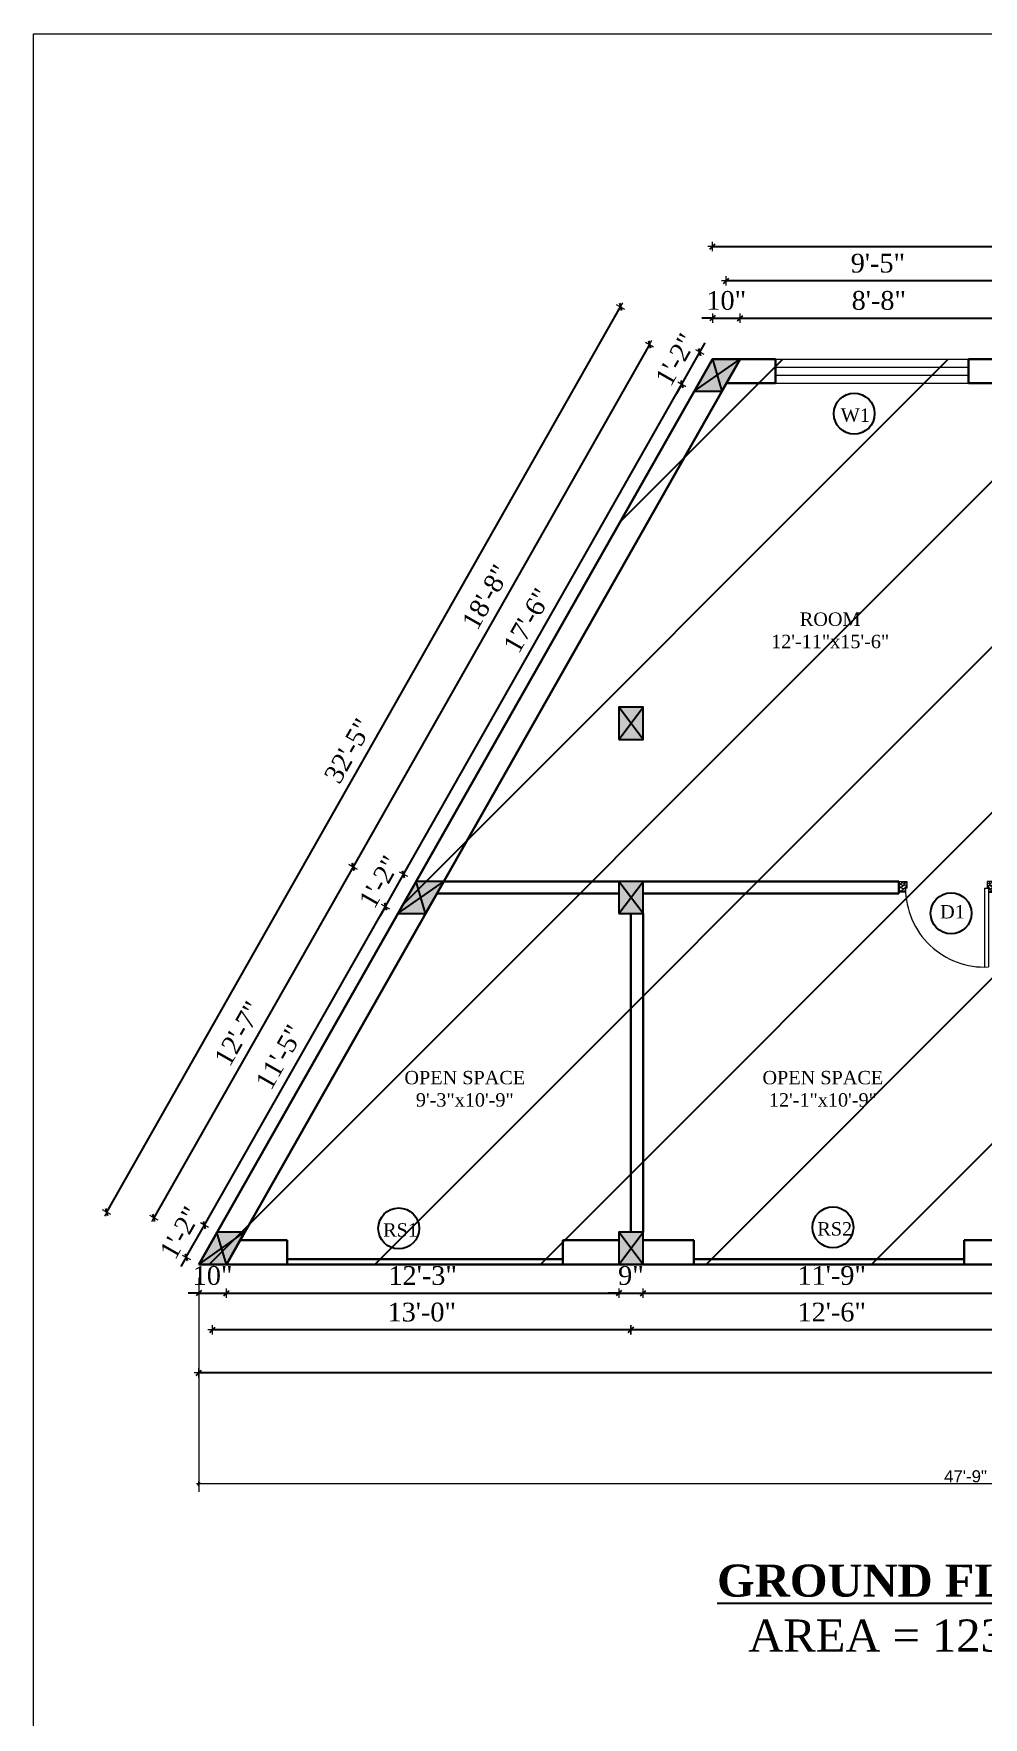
# Model space of a CAD drawing. Header units: inches. Extents: x 4069 to 291496, y -47643 to 12535.
# Drawn here: x 90200 to 90554, y 2349 to 2978 of the extents above; entities that cross this region are included whole.
import ezdxf

# ---------------------------------------------------------------- set-up
doc = ezdxf.new("R2010")
doc.units = ezdxf.units.IN
doc.header["$LTSCALE"] = 5
doc.header["$MEASUREMENT"] = 0
for name, color, linetype, lineweight in [('A-WALL', 7, 'Continuous', 9), ('Dimension', 7, 'Continuous', 18), ('DOOR', 62, 'Continuous', 0), ('Dw', 2, 'Continuous', 18), ('ele1', 21, 'Continuous', 20)]:
    doc.layers.add(name, color=color, linetype=linetype, lineweight=lineweight)
doc.layers.add('dim line', color=7, linetype='Continuous', lineweight=15, true_color=0xfab2b2)
doc.layers.add('TEXT', color=6, linetype='Continuous')
doc.layers.add('WALL', color=7, linetype='Continuous')
doc.styles.add('ordinary', font='times.ttf')
doc.styles.get("Standard").update_dxf_attribs({"font": 'arial.ttf'})
doc.dimstyles.new('Copy of 96', dxfattribs={"dimtxt": 7, "dimasz": 4, "dimexe": 0.5, "dimexo": 0.5, "dimgap": 3, "dimtad": 1, "dimdec": 1, "dimzin": 11, "dimdsep": 46, "dimlunit": 4, "dimtxsty": 'ordinary', "dimblk": 'OBLIQUE', "dimcen": 0.09, "dimse1": 1, "dimse2": 1, "dimclrt": 6, "dimazin": 0, "dimtfac": 1, "dimtdec": 1, "dimtix": 1, "dimtmove": 2, "dimatfit": 3, "dimldrblk": 'leader', "dimfxl": 0.5, "dimfxlon": 1, "dimtolj": 1, "dimtzin": 0, "dimarcsym": 0})
doc.dimstyles.new('Standard$0', dxfattribs={"dimtxt": 6, "dimasz": 4, "dimexe": 3, "dimexo": 6, "dimgap": 3, "dimtad": 1, "dimdec": 1, "dimzin": 0, "dimdsep": 46, "dimlunit": 4, "dimtxsty": 'Standard', "dimcen": 0.09, "dimclrd": 6, "dimclre": 6, "dimclrt": 7, "dimadec": 0, "dimazin": 0, "dimtfac": 1, "dimtdec": 1, "dimtix": 1, "dimtofl": 0, "dimtmove": 1, "dimatfit": 3, "dimfxl": 1, "dimtolj": 1, "dimtzin": 0, "dimlwd": 18, "dimlwe": 18, "dimarcsym": 0})

# ---------------------------------------------------------------- blocks, each defined once
blk = doc.blocks.new('c2a')
at = {"color": 1, "ltscale": 5}
for p, q in [((18091.63, 4625.76), (18084.82, 4613.76)), ((18101.98, 4625.76), (18091.63, 4625.76)), ((18095.17, 4613.76), (18101.98, 4625.76)), ((18084.82, 4613.76), (18095.17, 4613.76))]:
    blk.add_line(p, q, dxfattribs=at)
blk = doc.blocks.new('A$C27B36B59')
at = {"layer": 'DOOR'}
for p, q in [((0, 4), (0, 0)), ((2.5, 4), (0, 4)), ((0, 0), (3, 0)), ((2.5, 2.5), (2.5, 4)), ((3, 2.5), (2.5, 2.5)), ((3, 0), (3, 2.5))]:
    blk.add_line(p, q, dxfattribs=at)
for centre, radius, start, end in [((-1.4, -0.54), 4.75, 22.14107, 72.83803), ((1.34, 2.09), 1.64, 45.13802, 144.89476), ((2.21, 0.3), 2.49, 83.31492, 152.65798), ((0.13, 0.37), 2.05, 349.48753, 93.68048), ((1.96, -0.47), 2.01, 58.74475, 166.49498), ((-0.06, 0.32), 1.13, 343.54197, 86.94698), ((2.08, -0.4), 1.17, 38.28162, 160.15192)]:
    blk.add_arc(centre, radius, start, end, dxfattribs=at)
blk = doc.blocks.new('D2')
at = {"layer": 'DOOR'}
for p, q in [((74473.95, 24047.59), (74473.95, 24018.09)), ((74473.95, 24047.59), (74475.45, 24047.59)), ((74475.45, 24047.59), (74475.45, 24018.13))]:
    blk.add_line(p, q, dxfattribs=at)
blk.add_arc((74473.95, 24047.59), 29.5, 180, 272.9146, dxfattribs=at)
at = {"layer": 'DOOR', "xscale": -1, "rotation": 180}
blk.add_blockref('A$C27B36B59', (74441.95, 24050.09), dxfattribs=at)
at = {"layer": 'DOOR', "rotation": 180}
blk.add_blockref('A$C27B36B59', (74477.95, 24050.09), dxfattribs=at)
blk = doc.blocks.new('oblique')
at = {"color": 0, "lineweight": -2}
blk.add_line((0.25, 0.25), (-0.25, -0.25), dxfattribs=at)
at = {"layer": 'dim line', "lineweight": 9}
for p, q in [((-0.4375, 0), (0.4375, 0)), ((0, 0.4375), (0, -0.4375))]:
    blk.add_line(p, q, dxfattribs=at)
blk = doc.blocks.new('*D2192')
at = {"layer": 'A-WALL', "color": 0, "lineweight": -2, "ltscale": 50, "transparency": 16777216}
blk.add_line((90572.74, 2493.88), (90422.74, 2493.88), dxfattribs=at)
at = {"layer": 'Defpoints', "color": 0, "ltscale": 50, "transparency": 16777216}
for p in [(90422.74, 2518.3), (90572.74, 2518.3), (90422.74, 2493.88)]:
    blk.add_point(p, dxfattribs=at)
at = {"layer": 'A-WALL', "color": 0, "lineweight": -2, "ltscale": 50, "transparency": 16777216, "xscale": 4, "yscale": 4, "zscale": 4, "rotation": 180}
blk.add_blockref('oblique', (90422.74, 2493.88), dxfattribs=at)
at = {"layer": 'A-WALL', "color": 0, "lineweight": -2, "ltscale": 50, "transparency": 16777216, "xscale": 4, "yscale": 4, "zscale": 4}
blk.add_blockref('oblique', (90572.74, 2493.88), dxfattribs=at)
at = {"layer": 'A-WALL', "color": 6, "ltscale": 50, "transparency": 16777216, "insert": (90497.74, 2500.44), "char_height": 7, "attachment_point": 5, "style": 'ordinary'}
blk.add_mtext('\\A1;12\'-6"', dxfattribs=at)
blk = doc.blocks.new('_OBLIQUE')
at = {"color": 0, "linetype": 'ByBlock'}
blk.add_line((-0.5, -0.5), (0.5, 0.5), dxfattribs=at)
blk = doc.blocks.new('leader')
at = {"layer": 'Dimension'}
for p, q in [((0, -4.33), (0, 4.33)), ((-4.42, 0), (4.42, 0))]:
    blk.add_line(p, q, dxfattribs=at)
blk = doc.blocks.new('*D2193')
at = {"layer": 'A-WALL', "color": 0, "lineweight": -2, "ltscale": 50, "transparency": 16777216}
blk.add_line((90422.74, 2493.88), (90266.42, 2493.88), dxfattribs=at)
at = {"layer": 'Defpoints', "color": 0, "ltscale": 50, "transparency": 16777216}
for p in [(90266.42, 2518.3), (90422.74, 2518.3), (90266.42, 2493.88)]:
    blk.add_point(p, dxfattribs=at)
at = {"layer": 'A-WALL', "color": 0, "lineweight": -2, "ltscale": 50, "transparency": 16777216, "xscale": 4, "yscale": 4, "zscale": 4, "rotation": 180}
blk.add_blockref('oblique', (90266.42, 2493.88), dxfattribs=at)
at = {"layer": 'A-WALL', "color": 0, "lineweight": -2, "ltscale": 50, "transparency": 16777216, "xscale": 4, "yscale": 4, "zscale": 4}
blk.add_blockref('oblique', (90422.74, 2493.88), dxfattribs=at)
at = {"layer": 'A-WALL', "color": 6, "ltscale": 50, "transparency": 16777216, "insert": (90344.58, 2500.44), "char_height": 7, "attachment_point": 5, "style": 'ordinary'}
blk.add_mtext('\\A1;13\'-0"', dxfattribs=at)
blk = doc.blocks.new('*D1978')
at = {"layer": 'A-WALL', "color": 0, "lineweight": -2, "ltscale": 50, "transparency": 16777216}
blk.add_line((90882.24, 2477.83), (90261.24, 2477.83), dxfattribs=at)
at = {"layer": 'Defpoints', "color": 0, "ltscale": 50, "transparency": 16777216}
for p in [(90882.24, 2527.48), (90261.24, 2521.48), (90261.24, 2477.83)]:
    blk.add_point(p, dxfattribs=at)
at = {"layer": 'A-WALL', "color": 0, "lineweight": -2, "ltscale": 50, "transparency": 16777216, "xscale": 4, "yscale": 4, "zscale": 4, "rotation": 180}
blk.add_blockref('oblique', (90261.24, 2477.83), dxfattribs=at)
at = {"layer": 'A-WALL', "color": 0, "lineweight": -2, "ltscale": 50, "transparency": 16777216, "xscale": 4, "yscale": 4, "zscale": 4}
blk.add_blockref('oblique', (90882.24, 2477.83), dxfattribs=at)
at = {"layer": 'A-WALL', "color": 6, "ltscale": 50, "transparency": 16777216, "insert": (90571.74, 2484.4), "char_height": 7, "attachment_point": 5, "style": 'ordinary'}
blk.add_mtext('\\A1;51\'-9"', dxfattribs=at)
blk = doc.blocks.new('*D2194')
at = {"layer": 'A-WALL', "color": 0, "lineweight": -2, "ltscale": 50, "transparency": 16777216}
for p, q in [((90263.41, 2532.93), (90265.39, 2536.41)), ((90256.6, 2520.93), (90263.41, 2532.93)), ((90256.6, 2520.93), (90254.62, 2517.46))]:
    blk.add_line(p, q, dxfattribs=at)
at = {"layer": 'Defpoints', "color": 0, "ltscale": 50, "transparency": 16777216}
for p in [(90263.41, 2532.93), (90268.06, 2530.3), (90261.24, 2518.3)]:
    blk.add_point(p, dxfattribs=at)
at = {"layer": 'A-WALL', "color": 0, "lineweight": -2, "ltscale": 50, "transparency": 16777216, "xscale": 4, "yscale": 4, "zscale": 4}
for p, rotation in [((90263.41, 2532.93), 240.4114854942634), ((90256.6, 2520.93), 60.41148549426335)]:
    blk.add_blockref('oblique', p, dxfattribs=dict(at, rotation=rotation))
at = {"layer": 'A-WALL', "color": 6, "ltscale": 50, "transparency": 16777216, "insert": (90254.35, 2530.14), "char_height": 7, "attachment_point": 5, "rotation": 60.41149, "style": 'ordinary'}
blk.add_mtext('\\A1;1\'-2"', dxfattribs=at)
blk = doc.blocks.new('*D2195')
at = {"layer": 'A-WALL', "color": 0, "lineweight": -2, "ltscale": 50, "transparency": 16777216}
blk.add_line((90263.41, 2532.93), (90330.98, 2651.93), dxfattribs=at)
at = {"layer": 'Defpoints', "color": 0, "ltscale": 50, "transparency": 16777216}
for p in [(90330.98, 2651.93), (90335.63, 2649.3), (90268.06, 2530.3)]:
    blk.add_point(p, dxfattribs=at)
at = {"layer": 'A-WALL', "color": 0, "lineweight": -2, "ltscale": 50, "transparency": 16777216, "xscale": 4, "yscale": 4, "zscale": 4}
for p, rotation in [((90330.98, 2651.93), 60.4114854945213), ((90263.41, 2532.93), 240.4114854945213)]:
    blk.add_blockref('oblique', p, dxfattribs=dict(at, rotation=rotation))
at = {"layer": 'A-WALL', "color": 6, "ltscale": 50, "transparency": 16777216, "insert": (90291.49, 2595.67), "char_height": 7, "attachment_point": 5, "rotation": 60.41149, "style": 'ordinary'}
blk.add_mtext('\\A1;11\'-5"', dxfattribs=at)
blk = doc.blocks.new('*D2196')
at = {"layer": 'A-WALL', "color": 0, "lineweight": -2, "ltscale": 50, "transparency": 16777216}
for p, q in [((90337.8, 2663.93), (90339.77, 2667.41)), ((90330.98, 2651.93), (90337.8, 2663.93)), ((90330.98, 2651.93), (90329.01, 2648.46))]:
    blk.add_line(p, q, dxfattribs=at)
at = {"layer": 'Defpoints', "color": 0, "ltscale": 50, "transparency": 16777216}
for p in [(90337.8, 2663.93), (90342.44, 2661.3), (90335.63, 2649.3)]:
    blk.add_point(p, dxfattribs=at)
at = {"layer": 'A-WALL', "color": 0, "lineweight": -2, "ltscale": 50, "transparency": 16777216, "xscale": 4, "yscale": 4, "zscale": 4}
for p, rotation in [((90337.8, 2663.93), 240.4114854945213), ((90330.98, 2651.93), 60.41148549452131)]:
    blk.add_blockref('oblique', p, dxfattribs=dict(at, rotation=rotation))
at = {"layer": 'A-WALL', "color": 6, "ltscale": 50, "transparency": 16777216, "insert": (90328.74, 2661.14), "char_height": 7, "attachment_point": 5, "rotation": 60.41149, "style": 'ordinary'}
blk.add_mtext('\\A1;1\'-2"', dxfattribs=at)
blk = doc.blocks.new('*D2197')
at = {"layer": 'A-WALL', "color": 0, "lineweight": -2, "ltscale": 50, "transparency": 16777216}
blk.add_line((90337.8, 2663.93), (90441.71, 2846.93), dxfattribs=at)
at = {"layer": 'Defpoints', "color": 0, "ltscale": 50, "transparency": 16777216}
for p in [(90441.71, 2846.93), (90446.35, 2844.3), (90342.44, 2661.3)]:
    blk.add_point(p, dxfattribs=at)
at = {"layer": 'A-WALL', "color": 0, "lineweight": -2, "ltscale": 50, "transparency": 16777216, "xscale": 4, "yscale": 4, "zscale": 4}
for p, rotation in [((90441.71, 2846.93), 60.4114854945213), ((90337.8, 2663.93), 240.4114854945213)]:
    blk.add_blockref('oblique', p, dxfattribs=dict(at, rotation=rotation))
at = {"layer": 'A-WALL', "color": 6, "ltscale": 50, "transparency": 16777216, "insert": (90384.04, 2758.68), "char_height": 7, "attachment_point": 5, "rotation": 60.41149, "style": 'ordinary'}
blk.add_mtext('\\A1;17\'-6"', dxfattribs=at)
blk = doc.blocks.new('*D2198')
at = {"layer": 'A-WALL', "color": 0, "lineweight": -2, "ltscale": 50, "transparency": 16777216}
for p, q in [((90448.52, 2858.93), (90450.5, 2862.41)), ((90441.71, 2846.93), (90448.52, 2858.93)), ((90441.71, 2846.93), (90439.73, 2843.46))]:
    blk.add_line(p, q, dxfattribs=at)
at = {"layer": 'Defpoints', "color": 0, "ltscale": 50, "transparency": 16777216}
for p in [(90448.52, 2858.93), (90453.17, 2856.3), (90446.35, 2844.3)]:
    blk.add_point(p, dxfattribs=at)
at = {"layer": 'A-WALL', "color": 0, "lineweight": -2, "ltscale": 50, "transparency": 16777216, "xscale": 4, "yscale": 4, "zscale": 4}
for p, rotation in [((90448.52, 2858.93), 240.4114854945213), ((90441.71, 2846.93), 60.41148549452131)]:
    blk.add_blockref('oblique', p, dxfattribs=dict(at, rotation=rotation))
at = {"layer": 'A-WALL', "color": 6, "ltscale": 50, "transparency": 16777216, "insert": (90439.46, 2856.14), "char_height": 7, "attachment_point": 5, "rotation": 60.41149, "style": 'ordinary'}
blk.add_mtext('\\A1;1\'-2"', dxfattribs=at)
blk = doc.blocks.new('*D2199')
at = {"layer": 'A-WALL', "color": 0, "lineweight": -2, "ltscale": 50, "transparency": 16777216}
blk.add_line((90429.63, 2861.73), (90318.9, 2666.73), dxfattribs=at)
at = {"layer": 'Defpoints', "color": 0, "ltscale": 50, "transparency": 16777216}
for p in [(90449.76, 2850.3), (90318.9, 2666.73), (90339.03, 2655.3)]:
    blk.add_point(p, dxfattribs=at)
at = {"layer": 'A-WALL', "color": 0, "lineweight": -2, "ltscale": 50, "transparency": 16777216, "xscale": 4, "yscale": 4, "zscale": 4}
for p, rotation in [((90429.63, 2861.73), 60.41148549426671), ((90318.9, 2666.73), 240.4114854942667)]:
    blk.add_blockref('oblique', p, dxfattribs=dict(at, rotation=rotation))
at = {"layer": 'A-WALL', "color": 6, "ltscale": 50, "transparency": 16777216, "insert": (90368.56, 2767.47), "char_height": 7, "attachment_point": 5, "rotation": 60.41149, "style": 'ordinary'}
blk.add_mtext('\\A1;18\'-8"', dxfattribs=at)
blk = doc.blocks.new('*D2200')
at = {"layer": 'A-WALL', "color": 0, "lineweight": -2, "ltscale": 50, "transparency": 16777216}
blk.add_line((90318.9, 2666.73), (90244.52, 2535.73), dxfattribs=at)
at = {"layer": 'Defpoints', "color": 0, "ltscale": 50, "transparency": 16777216}
for p in [(90339.03, 2655.3), (90244.52, 2535.73), (90264.65, 2524.3)]:
    blk.add_point(p, dxfattribs=at)
at = {"layer": 'A-WALL', "color": 0, "lineweight": -2, "ltscale": 50, "transparency": 16777216, "xscale": 4, "yscale": 4, "zscale": 4}
for p, rotation in [((90318.9, 2666.73), 60.41148549452131), ((90244.52, 2535.73), 240.4114854945213)]:
    blk.add_blockref('oblique', p, dxfattribs=dict(at, rotation=rotation))
at = {"layer": 'A-WALL', "color": 6, "ltscale": 50, "transparency": 16777216, "insert": (90276, 2604.47), "char_height": 7, "attachment_point": 5, "rotation": 60.41149, "style": 'ordinary'}
blk.add_mtext('\\A1;12\'-7"', dxfattribs=at)
blk = doc.blocks.new('*D1979')
at = {"layer": 'A-WALL', "color": 0, "lineweight": -2, "ltscale": 50, "transparency": 16777216}
blk.add_line((90226.87, 2537.81), (90418.79, 2875.81), dxfattribs=at)
at = {"layer": 'Defpoints', "color": 0, "ltscale": 50, "transparency": 16777216}
for p in [(90418.79, 2875.81), (90453.17, 2856.3), (90261.24, 2518.3)]:
    blk.add_point(p, dxfattribs=at)
at = {"layer": 'A-WALL', "color": 0, "lineweight": -2, "ltscale": 50, "transparency": 16777216, "xscale": 4, "yscale": 4, "zscale": 4}
for p, rotation in [((90418.79, 2875.81), 60.41148549426746), ((90226.87, 2537.81), 240.4114854942675)]:
    blk.add_blockref('oblique', p, dxfattribs=dict(at, rotation=rotation))
at = {"layer": 'A-WALL', "color": 6, "ltscale": 50, "transparency": 16777216, "insert": (90317.13, 2710.05), "char_height": 7, "attachment_point": 5, "rotation": 60.41149, "style": 'ordinary'}
blk.add_mtext('\\A1;32\'-5"', dxfattribs=at)
blk = doc.blocks.new('*D2201')
at = {"layer": 'A-WALL', "color": 0, "lineweight": -2, "ltscale": 50, "transparency": 16777216}
for p, q in [((90453.17, 2871.61), (90449.17, 2871.61)), ((90453.17, 2871.61), (90463.52, 2871.61)), ((90463.52, 2871.61), (90467.52, 2871.61))]:
    blk.add_line(p, q, dxfattribs=at)
at = {"layer": 'Defpoints', "color": 0, "ltscale": 50, "transparency": 16777216}
for p in [(90463.52, 2871.61), (90453.17, 2856.3), (90463.52, 2856.3)]:
    blk.add_point(p, dxfattribs=at)
at = {"layer": 'A-WALL', "color": 0, "lineweight": -2, "ltscale": 50, "transparency": 16777216, "xscale": 4, "yscale": 4, "zscale": 4}
blk.add_blockref('oblique', (90453.17, 2871.61), dxfattribs=at)
at = {"layer": 'A-WALL', "color": 0, "lineweight": -2, "ltscale": 50, "transparency": 16777216, "xscale": 4, "yscale": 4, "zscale": 4, "rotation": 180}
blk.add_blockref('oblique', (90463.52, 2871.61), dxfattribs=at)
at = {"layer": 'A-WALL', "color": 6, "ltscale": 50, "transparency": 16777216, "insert": (90458.34, 2878.17), "char_height": 7, "attachment_point": 5, "style": 'ordinary'}
blk.add_mtext('\\A1;10"', dxfattribs=at)
blk = doc.blocks.new('*D2202')
at = {"layer": 'A-WALL', "color": 0, "lineweight": -2, "ltscale": 50, "transparency": 16777216}
blk.add_line((90463.52, 2871.61), (90567.17, 2871.61), dxfattribs=at)
at = {"layer": 'Defpoints', "color": 0, "ltscale": 50, "transparency": 16777216}
for p in [(90567.17, 2871.61), (90463.52, 2856.3), (90567.17, 2856.3)]:
    blk.add_point(p, dxfattribs=at)
at = {"layer": 'A-WALL', "color": 0, "lineweight": -2, "ltscale": 50, "transparency": 16777216, "xscale": 4, "yscale": 4, "zscale": 4}
for p, rotation in [((90463.52, 2871.61), 180.0000000000261), ((90567.17, 2871.61), 2.605510395054913e-11)]:
    blk.add_blockref('oblique', p, dxfattribs=dict(at, rotation=rotation))
at = {"layer": 'A-WALL', "color": 6, "ltscale": 50, "transparency": 16777216, "insert": (90515.34, 2878.17), "char_height": 7, "attachment_point": 5, "style": 'ordinary'}
blk.add_mtext('\\A1;8\'-8"', dxfattribs=at)
blk = doc.blocks.new('*D2210')
at = {"layer": 'A-WALL', "color": 0, "lineweight": -2, "ltscale": 50, "transparency": 16777216}
blk.add_line((90571.67, 2885.51), (90458.34, 2885.51), dxfattribs=at)
at = {"layer": 'Defpoints', "color": 0, "ltscale": 50, "transparency": 16777216}
for p in [(90458.34, 2885.51), (90458.34, 2856.3), (90571.67, 2856.3)]:
    blk.add_point(p, dxfattribs=at)
at = {"layer": 'A-WALL', "color": 0, "lineweight": -2, "ltscale": 50, "transparency": 16777216, "xscale": 4, "yscale": 4, "zscale": 4, "rotation": 180}
blk.add_blockref('oblique', (90458.34, 2885.51), dxfattribs=at)
at = {"layer": 'A-WALL', "color": 0, "lineweight": -2, "ltscale": 50, "transparency": 16777216, "xscale": 4, "yscale": 4, "zscale": 4}
blk.add_blockref('oblique', (90571.67, 2885.51), dxfattribs=at)
at = {"layer": 'A-WALL', "color": 6, "ltscale": 50, "transparency": 16777216, "insert": (90515, 2892.08), "char_height": 7, "attachment_point": 5, "style": 'ordinary'}
blk.add_mtext('\\A1;9\'-5"', dxfattribs=at)
blk = doc.blocks.new('*D1980')
at = {"layer": 'A-WALL', "color": 0, "lineweight": -2, "ltscale": 50, "transparency": 16777216}
blk.add_line((90453.17, 2898.36), (90832.17, 2898.36), dxfattribs=at)
at = {"layer": 'Defpoints', "color": 0, "ltscale": 50, "transparency": 16777216}
for p in [(90832.17, 2898.36), (90453.17, 2856.3), (90832.17, 2856.3)]:
    blk.add_point(p, dxfattribs=at)
at = {"layer": 'A-WALL', "color": 0, "lineweight": -2, "ltscale": 50, "transparency": 16777216, "xscale": 4, "yscale": 4, "zscale": 4, "rotation": 180}
blk.add_blockref('oblique', (90453.17, 2898.36), dxfattribs=at)
at = {"layer": 'A-WALL', "color": 0, "lineweight": -2, "ltscale": 50, "transparency": 16777216, "xscale": 4, "yscale": 4, "zscale": 4}
blk.add_blockref('oblique', (90832.17, 2898.36), dxfattribs=at)
at = {"layer": 'A-WALL', "color": 6, "ltscale": 50, "transparency": 16777216, "insert": (90642.67, 2904.93), "char_height": 7, "attachment_point": 5, "style": 'ordinary'}
blk.add_mtext('\\A1;31\'-7"', dxfattribs=at)
blk = doc.blocks.new('*D1981')
at = {"layer": 'A-WALL', "color": 0, "lineweight": -2, "ltscale": 50, "transparency": 16777216}
for p, q in [((90261.24, 2507.54), (90257.24, 2507.54)), ((90261.24, 2507.54), (90271.59, 2507.54)), ((90271.59, 2507.54), (90275.59, 2507.54))]:
    blk.add_line(p, q, dxfattribs=at)
at = {"layer": 'Defpoints', "color": 0, "ltscale": 50, "transparency": 16777216}
for p in [(90261.24, 2518.3), (90271.59, 2518.3), (90271.59, 2507.54)]:
    blk.add_point(p, dxfattribs=at)
at = {"layer": 'A-WALL', "color": 0, "lineweight": -2, "ltscale": 50, "transparency": 16777216, "xscale": 4, "yscale": 4, "zscale": 4}
blk.add_blockref('oblique', (90261.24, 2507.54), dxfattribs=at)
at = {"layer": 'A-WALL', "color": 0, "lineweight": -2, "ltscale": 50, "transparency": 16777216, "xscale": 4, "yscale": 4, "zscale": 4, "rotation": 180}
blk.add_blockref('oblique', (90271.59, 2507.54), dxfattribs=at)
at = {"layer": 'A-WALL', "color": 6, "ltscale": 50, "transparency": 16777216, "insert": (90266.42, 2514.1), "char_height": 7, "attachment_point": 5, "style": 'ordinary'}
blk.add_mtext('\\A1;10"', dxfattribs=at)
blk = doc.blocks.new('*D1982')
at = {"layer": 'A-WALL', "color": 0, "lineweight": -2, "ltscale": 50, "transparency": 16777216}
blk.add_line((90271.59, 2507.54), (90418.24, 2507.54), dxfattribs=at)
at = {"layer": 'Defpoints', "color": 0, "ltscale": 50, "transparency": 16777216}
for p in [(90271.59, 2518.3), (90418.24, 2518.3), (90418.24, 2507.54)]:
    blk.add_point(p, dxfattribs=at)
at = {"layer": 'A-WALL', "color": 0, "lineweight": -2, "ltscale": 50, "transparency": 16777216, "xscale": 4, "yscale": 4, "zscale": 4, "rotation": 180}
blk.add_blockref('oblique', (90271.59, 2507.54), dxfattribs=at)
at = {"layer": 'A-WALL', "color": 0, "lineweight": -2, "ltscale": 50, "transparency": 16777216, "xscale": 4, "yscale": 4, "zscale": 4}
blk.add_blockref('oblique', (90418.24, 2507.54), dxfattribs=at)
at = {"layer": 'A-WALL', "color": 6, "ltscale": 50, "transparency": 16777216, "insert": (90344.92, 2514.1), "char_height": 7, "attachment_point": 5, "style": 'ordinary'}
blk.add_mtext('\\A1;12\'-3"', dxfattribs=at)
blk = doc.blocks.new('*D1983')
at = {"layer": 'A-WALL', "color": 0, "lineweight": -2, "ltscale": 50, "transparency": 16777216}
for p, q in [((90418.24, 2507.54), (90414.24, 2507.54)), ((90418.24, 2507.54), (90427.24, 2507.54)), ((90427.24, 2507.54), (90431.24, 2507.54))]:
    blk.add_line(p, q, dxfattribs=at)
at = {"layer": 'Defpoints', "color": 0, "ltscale": 50, "transparency": 16777216}
for p in [(90418.24, 2518.3), (90427.24, 2518.3), (90427.24, 2507.54)]:
    blk.add_point(p, dxfattribs=at)
at = {"layer": 'A-WALL', "color": 0, "lineweight": -2, "ltscale": 50, "transparency": 16777216, "xscale": 4, "yscale": 4, "zscale": 4}
blk.add_blockref('oblique', (90418.24, 2507.54), dxfattribs=at)
at = {"layer": 'A-WALL', "color": 0, "lineweight": -2, "ltscale": 50, "transparency": 16777216, "xscale": 4, "yscale": 4, "zscale": 4, "rotation": 180}
blk.add_blockref('oblique', (90427.24, 2507.54), dxfattribs=at)
at = {"layer": 'A-WALL', "color": 6, "ltscale": 50, "transparency": 16777216, "insert": (90422.74, 2514.11), "char_height": 7, "attachment_point": 5, "style": 'ordinary'}
blk.add_mtext('\\A1;9"', dxfattribs=at)
blk = doc.blocks.new('*D1984')
at = {"layer": 'A-WALL', "color": 0, "lineweight": -2, "ltscale": 50, "transparency": 16777216}
blk.add_line((90427.24, 2507.54), (90568.24, 2507.54), dxfattribs=at)
at = {"layer": 'Defpoints', "color": 0, "ltscale": 50, "transparency": 16777216}
for p in [(90427.24, 2518.3), (90568.24, 2518.3), (90568.24, 2507.54)]:
    blk.add_point(p, dxfattribs=at)
at = {"layer": 'A-WALL', "color": 0, "lineweight": -2, "ltscale": 50, "transparency": 16777216, "xscale": 4, "yscale": 4, "zscale": 4, "rotation": 180}
blk.add_blockref('oblique', (90427.24, 2507.54), dxfattribs=at)
at = {"layer": 'A-WALL', "color": 0, "lineweight": -2, "ltscale": 50, "transparency": 16777216, "xscale": 4, "yscale": 4, "zscale": 4}
blk.add_blockref('oblique', (90568.24, 2507.54), dxfattribs=at)
at = {"layer": 'A-WALL', "color": 6, "ltscale": 50, "transparency": 16777216, "insert": (90497.74, 2514.11), "char_height": 7, "attachment_point": 5, "style": 'ordinary'}
blk.add_mtext('\\A1;11\'-9"', dxfattribs=at)
blk = doc.blocks.new('*D2704')
at = {"layer": 'A-WALL', "color": 47, "lineweight": 0, "ltscale": 5, "transparency": 16777216}
for p, q in [((90261.24, 2513.3), (90261.24, 2433.35)), ((90834.24, 2513.3), (90834.24, 2433.35))]:
    blk.add_line(p, q, dxfattribs=at)
at = {"layer": 'A-WALL', "color": 33, "lineweight": 0, "ltscale": 5, "transparency": 16777216}
blk.add_line((90834.24, 2436.35), (90261.24, 2436.35), dxfattribs=at)
at = {"layer": 'Defpoints', "color": 0, "ltscale": 5, "transparency": 16777216}
for p in [(90261.24, 2518.3), (90834.24, 2518.3), (90261.24, 2436.35)]:
    blk.add_point(p, dxfattribs=at)
at = {"layer": 'A-WALL', "color": 33, "lineweight": 0, "ltscale": 5, "transparency": 16777216, "xscale": 2, "yscale": 2, "zscale": 2, "rotation": 180}
blk.add_blockref('oblique', (90261.24, 2436.35), dxfattribs=at)
at = {"layer": 'A-WALL', "color": 33, "lineweight": 0, "ltscale": 5, "transparency": 16777216, "xscale": 2, "yscale": 2, "zscale": 2}
blk.add_blockref('oblique', (90834.24, 2436.35), dxfattribs=at)
at = {"layer": 'A-WALL', "color": 7, "ltscale": 5, "transparency": 16777216, "insert": (90547.74, 2439.14), "char_height": 4.5, "attachment_point": 5}
blk.add_mtext('\\A1;47\'-9"', dxfattribs=at)

msp = doc.modelspace()

# ---------------------------------------------------------------- hatches: boundary and pattern name
at = {"layer": 'WALL', "linetype": 'ByBlock', "ltscale": 5, "true_color": 0xf8991e}
h = msp.add_hatch(dxfattribs=at)
h.set_pattern_fill('ANSI31', color=30, scale=350)
h.set_pattern_definition([(45, (83816.94, 5103.35), (-30.93592, 30.93592), [])])
h.paths.add_polyline_path([(90261.24429, 2518.29725), (90453.1654, 2856.29725), (90832.1654, 2856.29725), (90833.65384, 2614.29725), (90882.24429, 2614.29725), (90882.24429, 2524.29725), (90834.24429, 2524.29725), (90834.24429, 2518.29725)])
h = msp.add_hatch(color=30, dxfattribs=at)
h.dxf.hatch_style = 1
h.paths.add_polyline_path([(90454.93335, 2850.29725), (90456.70129, 2844.29725), (90463.51506, 2856.29725)])
h.paths.add_polyline_path([(90454.93335, 2850.29725), (90463.51506, 2856.29725), (90453.1654, 2856.29725)])
h.paths.add_polyline_path([(90453.1654, 2856.29725), (90446.35164, 2844.29725), (90454.93335, 2850.29725)])
h.paths.add_polyline_path([(90454.93335, 2850.29725), (90446.35164, 2844.29725), (90456.70129, 2844.29725)])
h = msp.add_hatch(color=30, dxfattribs=at)
h.dxf.hatch_style = 1
h.paths.add_polyline_path([(90422.7442, 2720.29725), (90418.2442, 2714.29725), (90427.2442, 2714.29725)])
h.paths.add_polyline_path([(90427.2442, 2714.29725), (90427.2442, 2726.29725), (90422.7442, 2720.29725)])
h.paths.add_polyline_path([(90422.7442, 2720.29725), (90427.2442, 2726.29725), (90418.2442, 2726.29725)])
h.paths.add_polyline_path([(90418.2442, 2726.29725), (90418.2442, 2714.29725), (90422.7442, 2720.29725)])
h = msp.add_hatch(color=30, dxfattribs=at)
h.dxf.hatch_style = 1
h.paths.add_polyline_path([(90344.20963, 2655.29725), (90345.97757, 2649.29725), (90352.79134, 2661.29725)])
h.paths.add_polyline_path([(90344.20963, 2655.29725), (90352.79134, 2661.29725), (90342.44168, 2661.29725)])
h.paths.add_polyline_path([(90342.44168, 2661.29725), (90335.62792, 2649.29725), (90344.20963, 2655.29725)])
h.paths.add_polyline_path([(90344.20963, 2655.29725), (90335.62792, 2649.29725), (90345.97757, 2649.29725)])
h = msp.add_hatch(color=30, dxfattribs=at)
h.dxf.hatch_style = 1
h.paths.add_polyline_path([(90422.7442, 2655.29725), (90418.2442, 2649.29725), (90427.2442, 2649.29725)])
h.paths.add_polyline_path([(90427.2442, 2649.29725), (90427.2442, 2661.29725), (90422.7442, 2655.29725)])
h.paths.add_polyline_path([(90422.7442, 2655.29725), (90427.2442, 2661.29725), (90418.2442, 2661.29725)])
h.paths.add_polyline_path([(90418.2442, 2661.29725), (90418.2442, 2649.29725), (90422.7442, 2655.29725)])
h = msp.add_hatch(color=30, dxfattribs=at)
h.dxf.hatch_style = 1
h.paths.add_polyline_path([(90269.826, 2524.29725), (90271.59395, 2518.29725), (90278.40771, 2530.29725)])
h.paths.add_polyline_path([(90269.826, 2524.29725), (90278.40771, 2530.29725), (90268.05806, 2530.29725)])
h.paths.add_polyline_path([(90268.05806, 2530.29725), (90261.24429, 2518.29725), (90269.826, 2524.29725)])
h.paths.add_polyline_path([(90269.826, 2524.29725), (90261.24429, 2518.29725), (90271.59395, 2518.29725)])
h = msp.add_hatch(color=30, dxfattribs=at)
h.dxf.hatch_style = 1
h.paths.add_polyline_path([(90422.7442, 2524.29725), (90418.2442, 2518.29725), (90427.2442, 2518.29725)])
h.paths.add_polyline_path([(90427.2442, 2518.29725), (90427.2442, 2530.29725), (90422.7442, 2524.29725)])
h.paths.add_polyline_path([(90422.7442, 2524.29725), (90427.2442, 2530.29725), (90418.2442, 2530.29725)])
h.paths.add_polyline_path([(90418.2442, 2530.29725), (90418.2442, 2518.29725), (90422.7442, 2524.29725)])

# ---------------------------------------------------------------- linework, layer by layer
at = {"color": 1, "ltscale": 5}
for p, q in [((90446.35164, 2844.29725), (90463.51506, 2856.29725)), ((90453.1654, 2856.29725), (90456.70129, 2844.29725)), ((90418.2442, 2714.29725), (90427.2442, 2726.29725)), ((90427.2442, 2714.29725), (90418.2442, 2726.29725)), ((90335.62792, 2649.29725), (90352.79134, 2661.29725)), ((90345.97757, 2649.29725), (90342.44168, 2661.29725)), ((90418.2442, 2649.29725), (90427.2442, 2661.29725)), ((90427.2442, 2649.29725), (90418.2442, 2661.29725)), ((90261.24429, 2518.29725), (90278.40771, 2530.29725)), ((90271.59395, 2518.29725), (90268.05806, 2530.29725)), ((90418.2442, 2518.29725), (90427.2442, 2530.29725)), ((90427.2442, 2518.29725), (90418.2442, 2530.29725))]:
    msp.add_line(p, q, dxfattribs=at)
at = {"layer": 'A-WALL', "lineweight": 30}
for p, q in [((90261.24429, 2518.29725), (90453.1654, 2856.29725)), ((90271.59395, 2518.29725), (90463.51506, 2856.29725)), ((90476.78503, 2856.29725), (90453.1654, 2856.29725)), ((90476.78503, 2847.29725), (90476.78503, 2856.29725)), ((90596.16532, 2856.29725), (90548.78503, 2856.29725)), ((90548.78503, 2847.29725), (90548.78503, 2856.29725)), ((90476.78503, 2847.29725), (90458.40474, 2847.29725)), ((90567.16532, 2847.29725), (90548.78503, 2847.29725)), ((90418.2442, 2661.29725), (90352.79134, 2661.29725)), ((90522.81066, 2661.29725), (90427.2442, 2661.29725)), ((90522.81066, 2661.29725), (90522.81066, 2656.79725)), ((90418.2442, 2656.79725), (90350.23618, 2656.79725)), ((90522.81066, 2656.79725), (90427.2442, 2656.79725)), ((90422.7442, 2530.29725), (90422.7442, 2649.29725)), ((90427.2442, 2530.29725), (90427.2442, 2649.29725)), ((90276.70427, 2527.29725), (90294.24429, 2527.29725)), ((90294.24429, 2518.29725), (90294.24429, 2527.29725)), ((90397.24429, 2527.29725), (90418.2442, 2527.29725)), ((90397.24429, 2518.29725), (90397.24429, 2527.29725)), ((90427.2442, 2527.29725), (90446.24429, 2527.29725)), ((90446.24429, 2518.29725), (90446.24429, 2527.29725)), ((90547.24429, 2527.29725), (90568.2442, 2527.29725)), ((90547.24429, 2518.29725), (90547.24429, 2527.29725)), ((90261.24429, 2518.29725), (90294.24429, 2518.29725)), ((90294.24429, 2520.29725), (90397.24429, 2520.29725)), ((90294.24429, 2518.29725), (90397.24429, 2518.29725)), ((90397.24429, 2518.29725), (90446.24429, 2518.29725)), ((90446.24429, 2520.29725), (90547.24429, 2520.29725)), ((90446.24429, 2518.29725), (90547.24429, 2518.29725)), ((90547.24429, 2518.29725), (90598.24429, 2518.29725))]:
    msp.add_line(p, q, dxfattribs=at)
at = {"layer": 'Dw', "color": 3}
for p, q in [((90476.78503, 2856.29725), (90548.78503, 2856.29725)), ((90476.78503, 2853.29725), (90548.78503, 2853.29725)), ((90476.78503, 2850.29725), (90548.78503, 2850.29725)), ((90476.78503, 2847.29725), (90548.78503, 2847.29725))]:
    msp.add_line(p, q, dxfattribs=at)
at = {"layer": 'ele1'}
msp.add_lwpolyline([(90199.57197, 2977.82099), (93284.53642, 2977.82099), (93284.53642, 822.48801), (90199.57197, 822.48801)], close=True, dxfattribs=at)
msp.add_lwpolyline([(90199.57197, 2977.82099), (93284.53642, 2977.82099), (93284.53642, 822.48801), (90199.57197, 822.48801)], close=True, dxfattribs=at)
at = {"layer": 'TEXT'}
for centre in [(90506.14529, 2835.94848), (90542.33705, 2649.37764), (90498.20244, 2532.12545), (90335.98366, 2531.70987)]:
    msp.add_circle(centre, 7.64038, dxfattribs=at)
at = {"layer": 'WALL', "color": 2, "linetype": 'ByBlock', "ltscale": 5}
for points in [[(90446.35164, 2844.29725), (90456.70129, 2844.29725), (90463.51506, 2856.29725), (90453.1654, 2856.29725)], [(90418.2442, 2714.29725), (90427.2442, 2714.29725), (90427.2442, 2726.29725), (90418.2442, 2726.29725)], [(90335.62792, 2649.29725), (90345.97757, 2649.29725), (90352.79134, 2661.29725), (90342.44168, 2661.29725)], [(90418.2442, 2649.29725), (90427.2442, 2649.29725), (90427.2442, 2661.29725), (90418.2442, 2661.29725)], [(90261.24429, 2518.29725), (90271.59395, 2518.29725), (90278.40771, 2530.29725), (90268.05806, 2530.29725)], [(90418.2442, 2518.29725), (90427.2442, 2518.29725), (90427.2442, 2530.29725), (90418.2442, 2530.29725)]]:
    msp.add_lwpolyline(points, close=True, dxfattribs=at)

# ---------------------------------------------------------------- block references
for p in [(72361.53242, -1769.46192), (72250.8087, -1964.46192), (72176.42507, -2095.46192)]:
    msp.add_blockref('c2a', p, dxfattribs=at)
at = {"layer": 'WALL', "color": 2, "linetype": 'ByBlock'}
msp.add_blockref('D2', (16080.85944, -21388.79067), dxfattribs=at)

# ---------------------------------------------------------------- texts
at = {"layer": 'TEXT', "style": 'ordinary'}
for s, p in [('W1', (90501.11229, 2832.88436)), ('D1', (90538.23908, 2647.45251)), ('RS1', (90330.14007, 2528.64575)), ('RS2', (90492.35886, 2529.06133))]:
    msp.add_text(s, height=5, rotation=0.00038808, dxfattribs=at).set_placement(p)
at = {"layer": 'TEXT', "char_height": 5, "attachment_point": 8, "rotation": 359.99961192, "style": 'ordinary'}
for s, insert in [('ROOM\\P12\'-11"x15\'-6"', (90497.15105, 2748.30349)), ('OPEN SPACE\\P9\'-3"x10\'-9"', (90360.65194, 2577.12908)), ('OPEN SPACE\\P12\'-1"x10\'-9"', (90494.42771, 2577.12908))]:
    msp.add_mtext_dynamic_manual_height_columns(s, width=101.5687276, gutter_width=1720.71691, heights=[0], dxfattribs=dict(at, insert=insert))
at = {"layer": 'TEXT', "char_height": 12, "width": 219.8150831, "attachment_point": 8, "rotation": 359.99961192, "style": 'ordinary'}
for s, insert in [('{\\fTimes New Roman|b1|i0|c0|p18;\\LGROUND FLOOR PLAN}', (90556.60285, 2394.04978)), ('AREA = 1235.23 sq. ft.', (90553.01808, 2369.80903))]:
    msp.add_mtext(s, dxfattribs=dict(at, insert=insert))

# ---------------------------------------------------------------- dimensions: what is measured, and where the dimension line sits
at = {"layer": 'A-WALL', "ltscale": 50}
for base, p1, p2, picture, middle in [((90832.1654, 2898.35605), (90453.1654, 2856.29725), (90832.1654, 2856.29725), '*D1980', (90642.6654, 2904.92671)), ((90458.34023, 2885.51224), (90571.66532, 2856.29725), (90458.34023, 2856.29725), '*D2210', (90515.00277, 2892.0829)), ((90261.24429, 2477.83397), (90882.24429, 2527.47677), (90261.24429, 2521.47677), '*D1978', (90571.74429, 2484.40463)), ((90271.59395, 2507.53826), (90261.24429, 2518.29725), (90271.59395, 2518.29725), '*D1981', (90266.41912, 2514.09883)), ((90266.41912, 2493.88392), (90422.7442, 2518.29725), (90266.41912, 2518.29725), '*D2193', (90344.58166, 2500.44448)), ((90418.2442, 2507.53826), (90271.59395, 2518.29725), (90418.2442, 2518.29725), '*D1982', (90344.91908, 2514.09883)), ((90427.2442, 2507.53826), (90418.2442, 2518.29725), (90427.2442, 2518.29725), '*D1983', (90422.7442, 2514.10892)), ((90422.7442, 2493.88392), (90572.7442, 2518.29725), (90422.7442, 2518.29725), '*D2192', (90497.7442, 2500.44448)), ((90568.2442, 2507.53826), (90427.2442, 2518.29725), (90568.2442, 2518.29725), '*D1984', (90497.7442, 2514.10892))]:
    dim = msp.add_linear_dim(base=base, p1=p1, p2=p2, dimstyle='Copy of 96', override={"dimdec": 0, "dimblk": 'oblique', "dimtdec": 0, "dimarcsym": 1}, dxfattribs=at)
    dim.commit()
    dim.dimension.update_dxf_attribs({"geometry": picture, "text_midpoint": middle})
for p1, p2, distance, picture, middle in [((90453.1654, 2856.29725), (90463.51506, 2856.29725), 15.31305, '*D2201', (90458.34023, 2878.17086)), ((90261.24429, 2518.29725), (90453.1654, 2856.29725), 39.52759, '*D1979', (90317.12687, 2710.05409)), ((90449.75852, 2850.29725), (90339.0348, 2655.29725), -23.15088, '*D2199', (90368.55977, 2767.4678)), ((90261.24429, 2518.29725), (90268.05806, 2530.29725), 5.34192, '*D2194', (90254.35351, 2530.14441))]:
    dim = msp.add_aligned_dim(p1=p1, p2=p2, distance=distance, dimstyle='Copy of 96', override={"dimdec": 0, "dimblk": 'oblique', "dimtdec": 0, "dimarcsym": 1}, dxfattribs=at)
    dim.commit()
    dim.dimension.update_dxf_attribs({"geometry": picture, "text_midpoint": middle})
for base, p1, p2, angle, picture, middle in [((90567.16532, 2871.6103), (90463.51506, 2856.29725), (90567.16532, 2856.29725), 180, '*D2202', (90515.34019, 2878.17086)), ((90448.5201, 2858.93492), (90446.35164, 2844.29725), (90453.1654, 2856.29725), 240.41148549, '*D2198', (90439.46086, 2856.14441)), ((90441.70633, 2846.93492), (90342.44168, 2661.29725), (90446.35164, 2844.29725), 240.41148549, '*D2197', (90384.03755, 2758.6793)), ((90337.79638, 2663.93492), (90335.62792, 2649.29725), (90342.44168, 2661.29725), 240.41148549, '*D2196', (90328.73714, 2661.14441)), ((90244.51931, 2535.7284), (90339.0348, 2655.29725), (90264.65117, 2524.29725), 60.41148549, '*D2200', (90275.99732, 2604.47278)), ((90330.98261, 2651.93492), (90268.05806, 2530.29725), (90335.62792, 2649.29725), 240.41148549, '*D2195', (90291.49266, 2595.67431))]:
    dim = msp.add_linear_dim(base=base, p1=p1, p2=p2, angle=angle, dimstyle='Copy of 96', override={"dimdec": 0, "dimblk": 'oblique', "dimtdec": 0, "dimarcsym": 1}, dxfattribs=at)
    dim.commit()
    dim.dimension.update_dxf_attribs({"geometry": picture, "text_midpoint": middle})
at = {"layer": 'A-WALL', "ltscale": 5}
dim = msp.add_linear_dim(base=(90261.24429, 2436.3466), p1=(90834.24429, 2518.29725), p2=(90261.24429, 2518.29725), dimstyle='Standard$0', override={"dimtxt": 4.5, "dimasz": 2, "dimexo": 5, "dimgap": 0.5, "dimdec": 0, "dimzin": 12, "dimpost": '\\X', "dimblk": 'oblique', "dimcen": 3, "dimclrd": 33, "dimclre": 47, "dimtfac": 0.5, "dimtdec": 0, "dimfxl": 3, "dimlwd": 0, "dimlwe": 0}, dxfattribs=at)
dim.commit()
dim.dimension.update_dxf_attribs({"geometry": '*D2704', "text_midpoint": (90547.74429, 2439.14418)})

doc.saveas('drawing.dxf')
